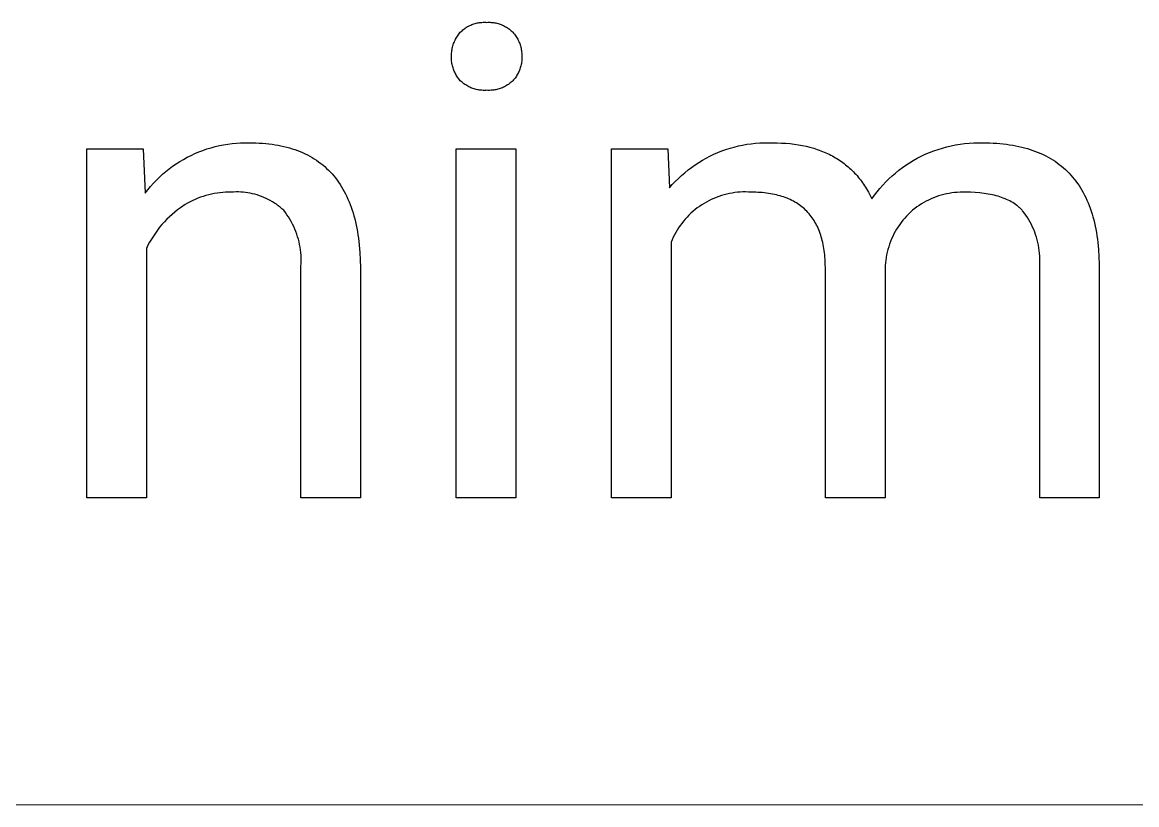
# Model space of a CAD drawing. Header units: millimetres. Extents: x -1421 to 3505, y -683 to 2759.
# Drawn here: x 3205.2 to 3289, y -269.8 to -210.9 of the extents above; entities that cross this region are included whole.
import ezdxf

# ---------------------------------------------------------------- set-up
doc = ezdxf.new("R2010")
doc.units = ezdxf.units.MM
doc.header["$MEASUREMENT"] = 0
doc.layers.add('Domyślny', color=7, linetype='Continuous', true_color=0x000000)

msp = doc.modelspace()

# ---------------------------------------------------------------- linework, layer by layer
at = {"layer": 'Domyślny'}
for p, q in [((3238.809, -211.153), (3238.888, -211.117)), ((3238.888, -211.117), (3238.969, -211.083)), ((3238.969, -211.083), (3239.05, -211.052)), ((3239.05, -211.052), (3239.132, -211.024)), ((3239.132, -211.024), (3239.215, -210.999)), ((3239.215, -210.999), (3239.299, -210.977)), ((3239.299, -210.977), (3239.384, -210.957)), ((3239.384, -210.957), (3239.47, -210.941)), ((3239.47, -210.941), (3239.556, -210.928)), ((3239.556, -210.928), (3239.642, -210.917)), ((3239.642, -210.917), (3239.729, -210.91)), ((3239.729, -210.91), (3239.816, -210.906)), ((3239.816, -210.906), (3239.902, -210.904)), ((3239.902, -210.904), (3239.989, -210.906)), ((3239.989, -210.906), (3240.076, -210.911)), ((3240.076, -210.911), (3240.163, -210.906)), ((3240.163, -210.906), (3240.251, -210.905)), ((3240.251, -210.905), (3240.338, -210.906)), ((3240.338, -210.906), (3240.425, -210.911)), ((3240.425, -210.911), (3240.512, -210.918)), ((3240.512, -210.918), (3240.599, -210.928)), ((3240.599, -210.928), (3240.685, -210.942)), ((3240.685, -210.942), (3240.771, -210.958)), ((3240.771, -210.958), (3240.856, -210.978)), ((3240.856, -210.978), (3240.941, -211)), ((3240.941, -211), (3241.024, -211.025)), ((3241.024, -211.025), (3241.107, -211.053)), ((3241.107, -211.053), (3241.189, -211.084)), ((3241.189, -211.084), (3241.269, -211.117)), ((3241.269, -211.117), (3241.349, -211.154)), ((3237.838, -212.023), (3237.886, -211.946)), ((3237.886, -211.946), (3237.938, -211.872)), ((3237.938, -211.872), (3237.992, -211.799)), ((3237.992, -211.799), (3238.048, -211.728)), ((3238.048, -211.728), (3238.107, -211.659)), ((3238.107, -211.659), (3238.169, -211.597)), ((3238.169, -211.597), (3238.233, -211.538)), ((3238.233, -211.538), (3238.299, -211.482)), ((3238.299, -211.482), (3238.367, -211.427)), ((3238.367, -211.427), (3238.436, -211.375)), ((3238.436, -211.375), (3238.508, -211.326)), ((3238.508, -211.326), (3238.581, -211.279)), ((3238.581, -211.279), (3238.656, -211.234)), ((3238.656, -211.234), (3238.732, -211.192)), ((3238.732, -211.192), (3238.809, -211.153)), ((3241.349, -211.154), (3241.427, -211.193)), ((3241.427, -211.193), (3241.504, -211.235)), ((3241.504, -211.235), (3241.579, -211.279)), ((3241.579, -211.279), (3241.652, -211.326)), ((3241.652, -211.326), (3241.724, -211.376)), ((3241.724, -211.376), (3241.795, -211.428)), ((3241.795, -211.428), (3241.863, -211.482)), ((3241.863, -211.482), (3241.929, -211.539)), ((3241.929, -211.539), (3241.994, -211.598)), ((3241.994, -211.598), (3242.056, -211.659)), ((3242.056, -211.659), (3242.116, -211.727)), ((3242.116, -211.727), (3242.173, -211.798)), ((3242.173, -211.798), (3242.228, -211.871)), ((3242.228, -211.871), (3242.28, -211.945)), ((3242.28, -211.945), (3242.33, -212.021)), ((3237.501, -212.861), (3237.522, -212.772)), ((3237.522, -212.772), (3237.545, -212.685)), ((3237.545, -212.685), (3237.572, -212.598)), ((3237.572, -212.598), (3237.601, -212.512)), ((3237.601, -212.512), (3237.634, -212.427)), ((3237.634, -212.427), (3237.669, -212.344)), ((3237.669, -212.344), (3237.707, -212.261)), ((3237.707, -212.261), (3237.748, -212.18)), ((3237.748, -212.18), (3237.791, -212.101)), ((3237.791, -212.101), (3237.838, -212.023)), ((3242.33, -212.021), (3242.377, -212.099)), ((3242.377, -212.099), (3242.421, -212.179)), ((3242.421, -212.179), (3242.462, -212.26)), ((3242.462, -212.26), (3242.501, -212.342)), ((3242.501, -212.342), (3242.537, -212.426)), ((3242.537, -212.426), (3242.57, -212.51)), ((3242.57, -212.51), (3242.6, -212.596)), ((3242.6, -212.596), (3242.627, -212.683)), ((3242.627, -212.683), (3242.651, -212.771)), ((3242.651, -212.771), (3242.672, -212.859)), ((3237.442, -213.401), (3237.444, -213.31)), ((3237.443, -213.492), (3237.442, -213.401)), ((3237.442, -213.577), (3237.443, -213.492)), ((3237.443, -213.663), (3237.442, -213.577)), ((3237.444, -213.31), (3237.449, -213.22)), ((3237.449, -213.22), (3237.458, -213.129)), ((3237.458, -213.129), (3237.469, -213.039)), ((3237.469, -213.039), (3237.484, -212.95)), ((3237.484, -212.95), (3237.501, -212.861)), ((3242.672, -212.859), (3242.689, -212.948)), ((3242.689, -212.948), (3242.704, -213.038)), ((3242.704, -213.038), (3242.716, -213.128)), ((3242.716, -213.128), (3242.724, -213.219)), ((3242.724, -213.219), (3242.73, -213.31)), ((3242.73, -213.31), (3242.732, -213.401)), ((3242.732, -213.401), (3242.731, -213.492)), ((3242.731, -213.492), (3242.733, -213.578)), ((3242.733, -213.578), (3242.731, -213.664)), ((3237.448, -213.749), (3237.443, -213.663)), ((3237.455, -213.834), (3237.448, -213.749)), ((3237.465, -213.92), (3237.455, -213.834)), ((3237.478, -214.005), (3237.465, -213.92)), ((3237.494, -214.089), (3237.478, -214.005)), ((3237.512, -214.173), (3237.494, -214.089)), ((3237.534, -214.256), (3237.512, -214.173)), ((3237.558, -214.338), (3237.534, -214.256)), ((3237.585, -214.42), (3237.558, -214.338)), ((3237.614, -214.5), (3237.585, -214.42)), ((3242.586, -214.421), (3242.556, -214.502)), ((3242.614, -214.34), (3242.586, -214.421)), ((3242.638, -214.257), (3242.614, -214.34)), ((3242.66, -214.174), (3242.638, -214.257)), ((3242.679, -214.09), (3242.66, -214.174)), ((3242.695, -214.006), (3242.679, -214.09)), ((3242.708, -213.921), (3242.695, -214.006)), ((3242.719, -213.835), (3242.708, -213.921)), ((3242.726, -213.75), (3242.719, -213.835)), ((3242.731, -213.664), (3242.726, -213.75)), ((3237.647, -214.58), (3237.614, -214.5)), ((3237.682, -214.658), (3237.647, -214.58)), ((3237.719, -214.735), (3237.682, -214.658)), ((3237.759, -214.811), (3237.719, -214.735)), ((3237.802, -214.886), (3237.759, -214.811)), ((3237.847, -214.959), (3237.802, -214.886)), ((3237.894, -215.03), (3237.847, -214.959)), ((3237.944, -215.1), (3237.894, -215.03)), ((3237.996, -215.168), (3237.944, -215.1)), ((3238.051, -215.235), (3237.996, -215.168)), ((3238.107, -215.299), (3238.051, -215.235)), ((3238.17, -215.359), (3238.107, -215.299)), ((3242.056, -215.299), (3241.993, -215.359)), ((3242.114, -215.235), (3242.056, -215.299)), ((3242.169, -215.169), (3242.114, -215.235)), ((3242.222, -215.101), (3242.169, -215.169)), ((3242.272, -215.031), (3242.222, -215.101)), ((3242.32, -214.96), (3242.272, -215.031)), ((3242.366, -214.887), (3242.32, -214.96)), ((3242.409, -214.813), (3242.366, -214.887)), ((3242.45, -214.737), (3242.409, -214.813)), ((3242.488, -214.66), (3242.45, -214.737)), ((3242.524, -214.582), (3242.488, -214.66)), ((3242.556, -214.502), (3242.524, -214.582)), ((3238.235, -215.416), (3238.17, -215.359)), ((3238.301, -215.471), (3238.235, -215.416)), ((3238.37, -215.524), (3238.301, -215.471)), ((3238.44, -215.575), (3238.37, -215.524)), ((3238.512, -215.623), (3238.44, -215.575)), ((3238.585, -215.668), (3238.512, -215.623)), ((3238.66, -215.711), (3238.585, -215.668)), ((3238.737, -215.752), (3238.66, -215.711)), ((3238.814, -215.79), (3238.737, -215.752)), ((3238.893, -215.825), (3238.814, -215.79)), ((3238.973, -215.857), (3238.893, -215.825)), ((3239.055, -215.887), (3238.973, -215.857)), ((3239.137, -215.914), (3239.055, -215.887)), ((3239.22, -215.938), (3239.137, -215.914)), ((3239.303, -215.96), (3239.22, -215.938)), ((3239.388, -215.978), (3239.303, -215.96)), ((3239.473, -215.994), (3239.388, -215.978)), ((3239.559, -216.007), (3239.473, -215.994)), ((3239.644, -216.016), (3239.559, -216.007)), ((3239.731, -216.023), (3239.644, -216.016)), ((3239.817, -216.027), (3239.731, -216.023)), ((3239.903, -216.028), (3239.817, -216.027)), ((3239.99, -216.026), (3239.903, -216.028)), ((3240.076, -216.021), (3239.99, -216.026)), ((3240.163, -216.026), (3240.076, -216.021)), ((3240.25, -216.028), (3240.163, -216.026)), ((3240.337, -216.027), (3240.25, -216.028)), ((3240.423, -216.023), (3240.337, -216.027)), ((3240.51, -216.016), (3240.423, -216.023)), ((3240.596, -216.006), (3240.51, -216.016)), ((3240.682, -215.993), (3240.596, -216.006)), ((3240.768, -215.977), (3240.682, -215.993)), ((3240.852, -215.959), (3240.768, -215.977)), ((3240.937, -215.937), (3240.852, -215.959)), ((3241.02, -215.913), (3240.937, -215.937)), ((3241.102, -215.886), (3241.02, -215.913)), ((3241.184, -215.856), (3241.102, -215.886)), ((3241.265, -215.824), (3241.184, -215.856)), ((3241.344, -215.789), (3241.265, -215.824)), ((3241.422, -215.751), (3241.344, -215.789)), ((3241.499, -215.711), (3241.422, -215.751)), ((3241.574, -215.668), (3241.499, -215.711)), ((3241.648, -215.622), (3241.574, -215.668)), ((3241.721, -215.574), (3241.648, -215.622)), ((3241.791, -215.524), (3241.721, -215.574)), ((3241.86, -215.471), (3241.791, -215.524)), ((3241.928, -215.416), (3241.86, -215.471)), ((3241.993, -215.359), (3241.928, -215.416)), ((3219.06, -220.434), (3219.369, -220.34)), ((3219.369, -220.34), (3219.68, -220.256)), ((3219.68, -220.256), (3219.994, -220.182)), ((3219.994, -220.182), (3220.31, -220.12)), ((3220.31, -220.12), (3220.628, -220.068)), ((3220.628, -220.068), (3220.948, -220.026)), ((3220.948, -220.026), (3221.269, -219.996)), ((3221.269, -219.996), (3221.59, -219.977)), ((3221.59, -219.977), (3221.913, -219.968)), ((3221.913, -219.968), (3222.235, -219.97)), ((3222.235, -219.97), (3222.492, -219.973)), ((3222.492, -219.973), (3222.745, -219.98)), ((3222.745, -219.98), (3222.994, -219.991)), ((3222.994, -219.991), (3223.239, -220.007)), ((3223.239, -220.007), (3223.48, -220.028)), ((3223.48, -220.028), (3223.717, -220.053)), ((3223.717, -220.053), (3223.949, -220.083)), ((3223.949, -220.083), (3224.178, -220.117)), ((3224.178, -220.117), (3224.403, -220.156)), ((3224.403, -220.156), (3224.624, -220.199)), ((3224.624, -220.199), (3224.841, -220.248)), ((3224.841, -220.248), (3225.054, -220.3)), ((3225.054, -220.3), (3225.263, -220.358)), ((3258.382, -220.377), (3258.694, -220.288)), ((3258.694, -220.288), (3259.009, -220.21)), ((3259.009, -220.21), (3259.326, -220.142)), ((3259.326, -220.142), (3259.646, -220.085)), ((3259.646, -220.085), (3259.967, -220.039)), ((3259.967, -220.039), (3260.29, -220.003)), ((3260.29, -220.003), (3260.613, -219.979)), ((3260.613, -219.979), (3260.938, -219.965)), ((3260.938, -219.965), (3261.262, -219.962)), ((3261.262, -219.962), (3261.587, -219.97)), ((3261.587, -219.97), (3261.926, -219.975)), ((3261.926, -219.975), (3262.259, -219.987)), ((3262.259, -219.987), (3262.584, -220.008)), ((3262.584, -220.008), (3262.903, -220.036)), ((3262.903, -220.036), (3263.215, -220.073)), ((3263.215, -220.073), (3263.52, -220.119)), ((3263.52, -220.119), (3263.819, -220.172)), ((3263.819, -220.172), (3264.11, -220.234)), ((3264.11, -220.234), (3264.395, -220.304)), ((3264.395, -220.304), (3264.673, -220.382)), ((3274.345, -220.364), (3274.675, -220.274)), ((3274.675, -220.274), (3275.008, -220.196)), ((3275.008, -220.196), (3275.344, -220.129)), ((3275.344, -220.129), (3275.681, -220.073)), ((3275.681, -220.073), (3276.021, -220.029)), ((3276.021, -220.029), (3276.361, -219.997)), ((3276.361, -219.997), (3276.703, -219.977)), ((3276.703, -219.977), (3277.044, -219.968)), ((3277.044, -219.968), (3277.386, -219.97)), ((3277.386, -219.97), (3277.916, -219.979)), ((3277.916, -219.979), (3278.174, -219.991)), ((3278.174, -219.991), (3278.429, -220.006)), ((3278.429, -220.006), (3278.679, -220.026)), ((3278.679, -220.026), (3278.925, -220.051)), ((3278.925, -220.051), (3279.167, -220.08)), ((3279.167, -220.08), (3279.405, -220.113)), ((3279.405, -220.113), (3279.639, -220.151)), ((3279.639, -220.151), (3279.868, -220.194)), ((3279.868, -220.194), (3280.094, -220.24)), ((3280.094, -220.24), (3280.315, -220.292)), ((3280.315, -220.292), (3280.532, -220.348)), ((3280.532, -220.348), (3280.745, -220.408)), ((3210.036, -246.684), (3210.036, -220.435)), ((3210.036, -220.435), (3214.265, -220.435)), ((3214.265, -220.435), (3214.41, -223.752)), ((3217.294, -221.215), (3217.577, -221.06)), ((3217.577, -221.06), (3217.865, -220.915)), ((3217.865, -220.915), (3218.158, -220.78)), ((3218.158, -220.78), (3218.455, -220.654)), ((3218.455, -220.654), (3218.756, -220.539)), ((3218.756, -220.539), (3219.06, -220.434)), ((3225.263, -220.358), (3225.467, -220.419)), ((3225.467, -220.419), (3225.668, -220.486)), ((3225.668, -220.486), (3225.865, -220.557)), ((3225.865, -220.557), (3226.058, -220.632)), ((3226.058, -220.632), (3226.246, -220.713)), ((3226.246, -220.713), (3226.431, -220.797)), ((3226.431, -220.797), (3226.612, -220.887)), ((3226.612, -220.887), (3226.789, -220.981)), ((3226.789, -220.981), (3226.961, -221.079)), ((3226.961, -221.079), (3227.13, -221.182)), ((3227.13, -221.182), (3227.295, -221.29)), ((3237.806, -246.684), (3237.806, -220.435)), ((3237.806, -220.435), (3242.278, -220.435)), ((3242.278, -220.435), (3242.278, -246.684)), ((3249.482, -246.684), (3249.482, -220.435)), ((3249.482, -220.435), (3253.711, -220.435)), ((3253.711, -220.435), (3253.831, -223.364)), ((3256.305, -221.286), (3256.587, -221.126)), ((3256.587, -221.126), (3256.875, -220.977)), ((3256.875, -220.977), (3257.168, -220.837)), ((3257.168, -220.837), (3257.466, -220.706)), ((3257.466, -220.706), (3257.767, -220.586)), ((3257.767, -220.586), (3258.073, -220.477)), ((3258.073, -220.477), (3258.382, -220.377)), ((3264.673, -220.382), (3264.944, -220.469)), ((3264.944, -220.469), (3265.076, -220.515)), ((3265.076, -220.515), (3265.208, -220.564)), ((3265.208, -220.564), (3265.337, -220.614)), ((3265.337, -220.614), (3265.465, -220.666)), ((3265.465, -220.666), (3265.591, -220.721)), ((3265.591, -220.721), (3265.715, -220.778)), ((3265.715, -220.778), (3265.838, -220.836)), ((3265.838, -220.836), (3265.959, -220.897)), ((3265.959, -220.897), (3266.078, -220.96)), ((3266.078, -220.96), (3266.196, -221.025)), ((3266.196, -221.025), (3266.311, -221.092)), ((3266.311, -221.092), (3266.425, -221.161)), ((3266.425, -221.161), (3266.538, -221.232)), ((3272.161, -221.296), (3272.447, -221.134)), ((3272.447, -221.134), (3272.751, -220.979)), ((3272.751, -220.979), (3273.061, -220.834)), ((3273.061, -220.834), (3273.376, -220.7)), ((3273.376, -220.7), (3273.695, -220.577)), ((3273.695, -220.577), (3274.019, -220.465)), ((3274.019, -220.465), (3274.345, -220.364)), ((3280.745, -220.408), (3280.954, -220.472)), ((3280.954, -220.472), (3281.159, -220.542)), ((3281.159, -220.542), (3281.36, -220.615)), ((3281.36, -220.615), (3281.556, -220.693)), ((3281.556, -220.693), (3281.749, -220.776)), ((3281.749, -220.776), (3281.937, -220.863)), ((3281.937, -220.863), (3282.121, -220.954)), ((3282.121, -220.954), (3282.301, -221.05)), ((3282.301, -221.05), (3282.477, -221.151)), ((3282.477, -221.151), (3282.649, -221.256)), ((3215.968, -222.128), (3216.221, -221.927)), ((3216.221, -221.927), (3216.48, -221.736)), ((3216.48, -221.736), (3216.746, -221.553)), ((3216.746, -221.553), (3217.017, -221.379)), ((3217.017, -221.379), (3217.294, -221.215)), ((3227.295, -221.29), (3227.455, -221.402)), ((3227.455, -221.402), (3227.612, -221.519)), ((3227.612, -221.519), (3227.765, -221.64)), ((3227.765, -221.64), (3227.913, -221.766)), ((3227.913, -221.766), (3228.058, -221.897)), ((3228.058, -221.897), (3228.199, -222.032)), ((3254.98, -222.221), (3255.232, -222.016)), ((3255.232, -222.016), (3255.491, -221.82)), ((3255.491, -221.82), (3255.756, -221.633)), ((3255.756, -221.633), (3256.027, -221.455)), ((3256.027, -221.455), (3256.305, -221.286)), ((3266.538, -221.232), (3266.649, -221.305)), ((3266.649, -221.305), (3266.758, -221.38)), ((3266.758, -221.38), (3266.865, -221.457)), ((3266.865, -221.457), (3266.97, -221.537)), ((3266.97, -221.537), (3267.074, -221.618)), ((3267.074, -221.618), (3267.176, -221.701)), ((3267.176, -221.701), (3267.277, -221.787)), ((3267.277, -221.787), (3267.375, -221.874)), ((3267.375, -221.874), (3267.472, -221.964)), ((3267.472, -221.964), (3267.568, -222.056)), ((3271.075, -222.039), (3271.337, -221.84)), ((3271.337, -221.84), (3271.605, -221.649)), ((3271.605, -221.649), (3271.88, -221.468)), ((3271.88, -221.468), (3272.161, -221.296)), ((3282.649, -221.256), (3282.816, -221.365)), ((3282.816, -221.365), (3282.98, -221.479)), ((3282.98, -221.479), (3283.139, -221.597)), ((3283.139, -221.597), (3283.295, -221.72)), ((3283.295, -221.72), (3283.446, -221.847)), ((3283.446, -221.847), (3283.593, -221.979)), ((3283.593, -221.979), (3283.736, -222.115)), ((3215.03, -223.011), (3215.253, -222.778)), ((3215.253, -222.778), (3215.484, -222.554)), ((3215.484, -222.554), (3215.723, -222.337)), ((3215.723, -222.337), (3215.968, -222.128)), ((3228.199, -222.032), (3228.335, -222.172)), ((3228.335, -222.172), (3228.468, -222.316)), ((3228.468, -222.316), (3228.597, -222.465)), ((3228.597, -222.465), (3228.721, -222.618)), ((3228.721, -222.618), (3228.842, -222.776)), ((3228.842, -222.776), (3228.958, -222.939)), ((3254.267, -222.884), (3254.497, -222.655)), ((3254.497, -222.655), (3254.735, -222.434)), ((3254.735, -222.434), (3254.98, -222.221)), ((3267.568, -222.056), (3267.661, -222.149)), ((3267.661, -222.149), (3267.753, -222.245)), ((3267.753, -222.245), (3267.843, -222.343)), ((3267.843, -222.343), (3267.932, -222.443)), ((3267.932, -222.443), (3268.018, -222.545)), ((3268.018, -222.545), (3268.103, -222.649)), ((3268.103, -222.649), (3268.187, -222.755)), ((3268.187, -222.755), (3268.268, -222.863)), ((3270.097, -222.919), (3270.33, -222.687)), ((3270.33, -222.687), (3270.571, -222.462)), ((3270.571, -222.462), (3270.819, -222.246)), ((3270.819, -222.246), (3271.075, -222.039)), ((3283.736, -222.115), (3283.874, -222.255)), ((3283.874, -222.255), (3284.009, -222.4)), ((3284.009, -222.4), (3284.139, -222.55)), ((3284.139, -222.55), (3284.266, -222.704)), ((3284.266, -222.704), (3284.388, -222.862)), ((3214.41, -223.752), (3214.608, -223.498)), ((3214.608, -223.498), (3214.815, -223.251)), ((3214.815, -223.251), (3215.03, -223.011)), ((3220.457, -223.693), (3220.244, -223.707)), ((3220.671, -223.687), (3220.457, -223.693)), ((3220.885, -223.687), (3220.671, -223.687)), ((3221.064, -223.675), (3220.885, -223.687)), ((3221.243, -223.669), (3221.064, -223.675)), ((3221.422, -223.67), (3221.243, -223.669)), ((3221.601, -223.676), (3221.422, -223.67)), ((3221.779, -223.689), (3221.601, -223.676)), ((3221.958, -223.708), (3221.779, -223.689)), ((3228.958, -222.939), (3229.071, -223.106)), ((3229.071, -223.106), (3229.179, -223.278)), ((3229.179, -223.278), (3229.284, -223.454)), ((3229.284, -223.454), (3229.384, -223.635)), ((3229.384, -223.635), (3229.481, -223.821)), ((3253.831, -223.364), (3254.045, -223.12)), ((3254.045, -223.12), (3254.267, -222.884)), ((3258.942, -223.697), (3258.738, -223.721)), ((3259.147, -223.681), (3258.942, -223.697)), ((3259.352, -223.672), (3259.147, -223.681)), ((3259.558, -223.67), (3259.352, -223.672)), ((3259.763, -223.675), (3259.558, -223.67)), ((3259.968, -223.687), (3259.763, -223.675)), ((3260.312, -223.693), (3259.968, -223.687)), ((3260.479, -223.7), (3260.312, -223.693)), ((3268.268, -222.863), (3268.348, -222.973)), ((3268.348, -222.973), (3268.426, -223.085)), ((3268.426, -223.085), (3268.503, -223.2)), ((3268.503, -223.2), (3268.578, -223.316)), ((3268.578, -223.316), (3268.651, -223.434)), ((3268.651, -223.434), (3268.722, -223.555)), ((3268.722, -223.555), (3268.792, -223.677)), ((3268.792, -223.677), (3268.926, -223.929)), ((3269.245, -223.921), (3269.445, -223.66)), ((3269.445, -223.66), (3269.654, -223.405)), ((3269.654, -223.405), (3269.872, -223.158)), ((3269.872, -223.158), (3270.097, -222.919)), ((3275.47, -223.698), (3275.266, -223.716)), ((3275.674, -223.687), (3275.47, -223.698)), ((3275.879, -223.684), (3275.674, -223.687)), ((3276.083, -223.687), (3275.879, -223.684)), ((3276.454, -223.693), (3276.083, -223.687)), ((3276.811, -223.709), (3276.454, -223.693)), ((3284.388, -222.862), (3284.506, -223.025)), ((3284.506, -223.025), (3284.62, -223.192)), ((3284.62, -223.192), (3284.73, -223.364)), ((3284.73, -223.364), (3284.836, -223.54)), ((3284.836, -223.54), (3284.937, -223.721)), ((3217.607, -224.513), (3217.422, -224.622)), ((3217.795, -224.412), (3217.607, -224.513)), ((3217.986, -224.316), (3217.795, -224.412)), ((3218.18, -224.227), (3217.986, -224.316)), ((3218.378, -224.144), (3218.18, -224.227)), ((3218.577, -224.068), (3218.378, -224.144)), ((3218.78, -223.999), (3218.577, -224.068)), ((3218.984, -223.936), (3218.78, -223.999)), ((3219.19, -223.881), (3218.984, -223.936)), ((3219.399, -223.832), (3219.19, -223.881)), ((3219.608, -223.79), (3219.399, -223.832)), ((3219.819, -223.755), (3219.608, -223.79)), ((3220.031, -223.727), (3219.819, -223.755)), ((3220.244, -223.707), (3220.031, -223.727)), ((3222.135, -223.733), (3221.958, -223.708)), ((3222.311, -223.765), (3222.135, -223.733)), ((3222.486, -223.802), (3222.311, -223.765)), ((3222.66, -223.846), (3222.486, -223.802)), ((3222.832, -223.895), (3222.66, -223.846)), ((3223.003, -223.951), (3222.832, -223.895)), ((3223.171, -224.012), (3223.003, -223.951)), ((3223.337, -224.079), (3223.171, -224.012)), ((3223.501, -224.152), (3223.337, -224.079)), ((3223.662, -224.231), (3223.501, -224.152)), ((3223.82, -224.315), (3223.662, -224.231)), ((3223.975, -224.405), (3223.82, -224.315)), ((3224.127, -224.5), (3223.975, -224.405)), ((3224.275, -224.6), (3224.127, -224.5)), ((3229.481, -223.821), (3229.574, -224.011)), ((3229.574, -224.011), (3229.662, -224.206)), ((3229.662, -224.206), (3229.747, -224.405)), ((3229.747, -224.405), (3229.827, -224.609)), ((3256.428, -224.529), (3256.254, -224.638)), ((3256.606, -224.426), (3256.428, -224.529)), ((3256.787, -224.329), (3256.606, -224.426)), ((3256.971, -224.239), (3256.787, -224.329)), ((3257.158, -224.154), (3256.971, -224.239)), ((3257.349, -224.077), (3257.158, -224.154)), ((3257.541, -224.005), (3257.349, -224.077)), ((3257.736, -223.941), (3257.541, -224.005)), ((3257.933, -223.883), (3257.736, -223.941)), ((3258.132, -223.832), (3257.933, -223.883)), ((3258.333, -223.788), (3258.132, -223.832)), ((3258.535, -223.751), (3258.333, -223.788)), ((3258.738, -223.721), (3258.535, -223.751)), ((3260.644, -223.71), (3260.479, -223.7)), ((3260.806, -223.722), (3260.644, -223.71)), ((3260.966, -223.738), (3260.806, -223.722)), ((3261.123, -223.756), (3260.966, -223.738)), ((3261.277, -223.777), (3261.123, -223.756)), ((3261.428, -223.801), (3261.277, -223.777)), ((3261.576, -223.827), (3261.428, -223.801)), ((3261.722, -223.857), (3261.576, -223.827)), ((3261.865, -223.889), (3261.722, -223.857)), ((3262.006, -223.924), (3261.865, -223.889)), ((3262.143, -223.962), (3262.006, -223.924)), ((3262.278, -224.003), (3262.143, -223.962)), ((3262.41, -224.046), (3262.278, -224.003)), ((3262.54, -224.092), (3262.41, -224.046)), ((3262.667, -224.141), (3262.54, -224.092)), ((3262.791, -224.193), (3262.667, -224.141)), ((3262.912, -224.248), (3262.791, -224.193)), ((3263.031, -224.305), (3262.912, -224.248)), ((3263.146, -224.366), (3263.031, -224.305)), ((3263.259, -224.429), (3263.146, -224.366)), ((3263.37, -224.495), (3263.259, -224.429)), ((3263.478, -224.563), (3263.37, -224.495)), ((3268.926, -223.929), (3269.053, -224.188)), ((3269.053, -224.188), (3269.245, -223.921)), ((3272.945, -224.467), (3272.77, -224.572)), ((3273.125, -224.368), (3272.945, -224.467)), ((3273.307, -224.275), (3273.125, -224.368)), ((3273.493, -224.189), (3273.307, -224.275)), ((3273.682, -224.11), (3273.493, -224.189)), ((3273.873, -224.037), (3273.682, -224.11)), ((3274.066, -223.97), (3273.873, -224.037)), ((3274.262, -223.911), (3274.066, -223.97)), ((3274.46, -223.858), (3274.262, -223.911)), ((3274.659, -223.812), (3274.46, -223.858)), ((3274.86, -223.773), (3274.659, -223.812)), ((3275.063, -223.741), (3274.86, -223.773)), ((3275.266, -223.716), (3275.063, -223.741)), ((3277.155, -223.736), (3276.811, -223.709)), ((3277.321, -223.754), (3277.155, -223.736)), ((3277.485, -223.775), (3277.321, -223.754)), ((3277.644, -223.798), (3277.485, -223.775)), ((3277.801, -223.824), (3277.644, -223.798)), ((3277.954, -223.852), (3277.801, -223.824)), ((3278.104, -223.884), (3277.954, -223.852)), ((3278.25, -223.918), (3278.104, -223.884)), ((3278.393, -223.955), (3278.25, -223.918)), ((3278.532, -223.995), (3278.393, -223.955)), ((3278.668, -224.037), (3278.532, -223.995)), ((3278.801, -224.082), (3278.668, -224.037)), ((3278.93, -224.13), (3278.801, -224.082)), ((3279.056, -224.18), (3278.93, -224.13)), ((3279.178, -224.234), (3279.056, -224.18)), ((3279.297, -224.29), (3279.178, -224.234)), ((3279.413, -224.348), (3279.297, -224.29)), ((3279.525, -224.41), (3279.413, -224.348)), ((3279.634, -224.474), (3279.525, -224.41)), ((3279.74, -224.541), (3279.634, -224.474)), ((3284.937, -223.721), (3285.035, -223.906)), ((3285.035, -223.906), (3285.128, -224.096)), ((3285.128, -224.096), (3285.217, -224.29)), ((3285.217, -224.29), (3285.302, -224.489)), ((3285.302, -224.489), (3285.383, -224.692)), ((3216.433, -225.358), (3216.234, -225.539)), ((3216.638, -225.184), (3216.433, -225.358)), ((3216.848, -225.016), (3216.638, -225.184)), ((3217.065, -224.856), (3216.848, -225.016)), ((3217.242, -224.736), (3217.065, -224.856)), ((3217.422, -224.622), (3217.242, -224.736)), ((3224.42, -224.705), (3224.275, -224.6)), ((3224.562, -224.815), (3224.42, -224.705)), ((3224.699, -224.93), (3224.562, -224.815)), ((3224.832, -225.05), (3224.699, -224.93)), ((3224.956, -225.213), (3224.832, -225.05)), ((3225.075, -225.38), (3224.956, -225.213)), ((3229.827, -224.609), (3229.903, -224.817)), ((3229.903, -224.817), (3229.976, -225.03)), ((3229.976, -225.03), (3230.044, -225.248)), ((3230.044, -225.248), (3230.109, -225.47)), ((3255.446, -225.27), (3255.298, -225.412)), ((3255.598, -225.133), (3255.446, -225.27)), ((3255.756, -225.001), (3255.598, -225.133)), ((3255.918, -224.874), (3255.756, -225.001)), ((3256.084, -224.753), (3255.918, -224.874)), ((3256.254, -224.638), (3256.084, -224.753)), ((3263.582, -224.635), (3263.478, -224.563)), ((3263.685, -224.709), (3263.582, -224.635)), ((3263.784, -224.786), (3263.685, -224.709)), ((3263.881, -224.866), (3263.784, -224.786)), ((3263.975, -224.949), (3263.881, -224.866)), ((3264.066, -225.034), (3263.975, -224.949)), ((3264.155, -225.123), (3264.066, -225.034)), ((3264.241, -225.214), (3264.155, -225.123)), ((3264.324, -225.308), (3264.241, -225.214)), ((3264.404, -225.404), (3264.324, -225.308)), ((3271.802, -225.329), (3271.659, -225.478)), ((3271.951, -225.184), (3271.802, -225.329)), ((3272.106, -225.051), (3271.951, -225.184)), ((3272.266, -224.922), (3272.106, -225.051)), ((3272.43, -224.8), (3272.266, -224.922)), ((3272.598, -224.683), (3272.43, -224.8)), ((3272.77, -224.572), (3272.598, -224.683)), ((3279.842, -224.611), (3279.74, -224.541)), ((3279.94, -224.683), (3279.842, -224.611)), ((3279.988, -224.72), (3279.94, -224.683)), ((3280.036, -224.758), (3279.988, -224.72)), ((3280.082, -224.797), (3280.036, -224.758)), ((3280.128, -224.836), (3280.082, -224.797)), ((3280.172, -224.876), (3280.128, -224.836)), ((3280.216, -224.917), (3280.172, -224.876)), ((3280.259, -224.958), (3280.216, -224.917)), ((3280.301, -225), (3280.259, -224.958)), ((3280.342, -225.043), (3280.301, -225)), ((3280.383, -225.086), (3280.342, -225.043)), ((3280.507, -225.25), (3280.383, -225.086)), ((3280.625, -225.418), (3280.507, -225.25)), ((3285.383, -224.692), (3285.46, -224.899)), ((3285.46, -224.899), (3285.533, -225.111)), ((3285.533, -225.111), (3285.601, -225.328)), ((3285.601, -225.328), (3285.666, -225.549)), ((3215.675, -226.123), (3215.503, -226.329)), ((3215.855, -225.922), (3215.675, -226.123)), ((3216.041, -225.728), (3215.855, -225.922)), ((3216.234, -225.539), (3216.041, -225.728)), ((3225.188, -225.551), (3225.075, -225.38)), ((3225.295, -225.725), (3225.188, -225.551)), ((3225.396, -225.903), (3225.295, -225.725)), ((3225.491, -226.084), (3225.396, -225.903)), ((3225.58, -226.269), (3225.491, -226.084)), ((3230.109, -225.47), (3230.169, -225.697)), ((3230.169, -225.697), (3230.226, -225.928)), ((3230.226, -225.928), (3230.278, -226.164)), ((3230.278, -226.164), (3230.326, -226.405)), ((3254.636, -226.196), (3254.52, -226.366)), ((3254.757, -226.03), (3254.636, -226.196)), ((3254.884, -225.869), (3254.757, -226.03)), ((3255.017, -225.712), (3254.884, -225.869)), ((3255.155, -225.56), (3255.017, -225.712)), ((3255.298, -225.412), (3255.155, -225.56)), ((3264.482, -225.504), (3264.404, -225.404)), ((3264.557, -225.606), (3264.482, -225.504)), ((3264.629, -225.711), (3264.557, -225.606)), ((3264.699, -225.819), (3264.629, -225.711)), ((3264.765, -225.93), (3264.699, -225.819)), ((3264.829, -226.044), (3264.765, -225.93)), ((3264.891, -226.16), (3264.829, -226.044)), ((3264.949, -226.279), (3264.891, -226.16)), ((3271.137, -226.122), (3271.021, -226.294)), ((3271.259, -225.955), (3271.137, -226.122)), ((3271.387, -225.791), (3271.259, -225.955)), ((3271.52, -225.632), (3271.387, -225.791)), ((3271.659, -225.478), (3271.52, -225.632)), ((3280.738, -225.589), (3280.625, -225.418)), ((3280.845, -225.764), (3280.738, -225.589)), ((3280.945, -225.943), (3280.845, -225.764)), ((3281.04, -226.125), (3280.945, -225.943)), ((3281.129, -226.31), (3281.04, -226.125)), ((3285.666, -225.549), (3285.726, -225.774)), ((3285.726, -225.774), (3285.782, -226.004)), ((3285.782, -226.004), (3285.834, -226.238)), ((3215.028, -226.983), (3214.885, -227.211)), ((3215.179, -226.76), (3215.028, -226.983)), ((3215.337, -226.542), (3215.179, -226.76)), ((3215.503, -226.329), (3215.337, -226.542)), ((3225.663, -226.456), (3225.58, -226.269)), ((3225.739, -226.646), (3225.663, -226.456)), ((3225.809, -226.839), (3225.739, -226.646)), ((3225.873, -227.033), (3225.809, -226.839)), ((3225.929, -227.23), (3225.873, -227.033)), ((3230.326, -226.405), (3230.371, -226.65)), ((3230.371, -226.65), (3230.411, -226.9)), ((3230.411, -226.9), (3230.448, -227.154)), ((3254.209, -226.897), (3254.117, -227.081)), ((3254.306, -226.717), (3254.209, -226.897)), ((3254.41, -226.539), (3254.306, -226.717)), ((3254.52, -226.366), (3254.41, -226.539)), ((3265.005, -226.401), (3264.949, -226.279)), ((3265.058, -226.526), (3265.005, -226.401)), ((3265.109, -226.653), (3265.058, -226.526)), ((3265.157, -226.784), (3265.109, -226.653)), ((3265.202, -226.917), (3265.157, -226.784)), ((3265.244, -227.053), (3265.202, -226.917)), ((3270.616, -227.017), (3270.53, -227.206)), ((3270.708, -226.831), (3270.616, -227.017)), ((3270.806, -226.649), (3270.708, -226.831)), ((3270.91, -226.469), (3270.806, -226.649)), ((3271.021, -226.294), (3270.91, -226.469)), ((3281.211, -226.498), (3281.129, -226.31)), ((3281.287, -226.689), (3281.211, -226.498)), ((3281.356, -226.882), (3281.287, -226.689)), ((3281.419, -227.078), (3281.356, -226.882)), ((3285.834, -226.238), (3285.882, -226.477)), ((3285.882, -226.477), (3285.926, -226.72)), ((3285.926, -226.72), (3285.965, -226.968)), ((3285.965, -226.968), (3286.001, -227.22)), ((3214.623, -227.681), (3214.504, -227.923)), ((3214.75, -227.444), (3214.623, -227.681)), ((3214.885, -227.211), (3214.75, -227.444)), ((3225.98, -227.428), (3225.929, -227.23)), ((3226.023, -227.629), (3225.98, -227.428)), ((3226.06, -227.83), (3226.023, -227.629)), ((3226.09, -228.033), (3226.06, -227.83)), ((3230.448, -227.154), (3230.508, -227.676)), ((3230.508, -227.676), (3230.553, -228.217)), ((3254.032, -227.268), (3253.954, -227.458)), ((3253.954, -227.458), (3253.954, -246.684)), ((3254.117, -227.081), (3254.032, -227.268)), ((3265.283, -227.192), (3265.244, -227.053)), ((3265.32, -227.333), (3265.283, -227.192)), ((3265.354, -227.478), (3265.32, -227.333)), ((3265.386, -227.625), (3265.354, -227.478)), ((3265.414, -227.775), (3265.386, -227.625)), ((3265.44, -227.928), (3265.414, -227.775)), ((3270.313, -227.788), (3270.254, -227.987)), ((3270.379, -227.592), (3270.313, -227.788)), ((3270.451, -227.398), (3270.379, -227.592)), ((3270.53, -227.206), (3270.451, -227.398)), ((3281.475, -227.275), (3281.419, -227.078)), ((3281.525, -227.474), (3281.475, -227.275)), ((3281.567, -227.675), (3281.525, -227.474)), ((3281.603, -227.877), (3281.567, -227.675)), ((3281.633, -228.08), (3281.603, -227.877)), ((3286.001, -227.22), (3286.032, -227.476)), ((3286.032, -227.476), (3286.083, -228.003)), ((3214.504, -227.923), (3214.504, -246.684)), ((3226.113, -228.236), (3226.09, -228.033)), ((3226.129, -228.44), (3226.113, -228.236)), ((3226.139, -228.645), (3226.129, -228.44)), ((3226.141, -228.849), (3226.139, -228.645)), ((3230.553, -228.217), (3230.581, -228.776)), ((3265.463, -228.083), (3265.44, -227.928)), ((3265.484, -228.242), (3265.463, -228.083)), ((3265.501, -228.403), (3265.484, -228.242)), ((3265.516, -228.567), (3265.501, -228.403)), ((3265.529, -228.734), (3265.516, -228.567)), ((3270.118, -228.594), (3270.086, -228.799)), ((3270.156, -228.39), (3270.118, -228.594)), ((3270.201, -228.188), (3270.156, -228.39)), ((3270.254, -227.987), (3270.201, -228.188)), ((3281.655, -228.284), (3281.633, -228.08)), ((3281.67, -228.489), (3281.655, -228.284)), ((3281.678, -228.694), (3281.67, -228.489)), ((3281.68, -228.899), (3281.678, -228.694)), ((3286.083, -228.003), (3286.116, -228.547)), ((3286.116, -228.547), (3286.134, -229.11)), ((3226.126, -229.259), (3226.137, -229.054)), ((3226.126, -246.684), (3226.126, -229.259)), ((3226.137, -229.054), (3226.141, -228.849)), ((3230.581, -228.776), (3230.594, -229.353)), ((3230.594, -229.353), (3230.594, -246.684)), ((3265.545, -229.076), (3265.529, -228.734)), ((3265.55, -229.429), (3265.545, -229.076)), ((3265.55, -246.684), (3265.55, -229.429)), ((3270.061, -229.005), (3270.044, -229.211)), ((3270.044, -229.211), (3270.044, -246.684)), ((3270.086, -228.799), (3270.061, -229.005)), ((3281.662, -229.309), (3281.675, -229.104)), ((3281.662, -246.684), (3281.662, -229.309)), ((3281.675, -229.104), (3281.68, -228.899)), ((3286.134, -229.11), (3286.134, -246.684)), ((3214.504, -246.684), (3210.036, -246.684)), ((3230.594, -246.684), (3226.126, -246.684)), ((3242.278, -246.684), (3237.806, -246.684)), ((3253.954, -246.684), (3249.482, -246.684)), ((3270.044, -246.684), (3265.55, -246.684)), ((3286.134, -246.684), (3281.662, -246.684))]:
    msp.add_line(p, q, dxfattribs=at)
at = {"layer": 'Domyślny', "color": 18, "lineweight": 15, "true_color": 0x000000}
msp.add_line((3070.278, -269.766), (3500.461, -269.766), dxfattribs=at)

doc.saveas('drawing.dxf')
